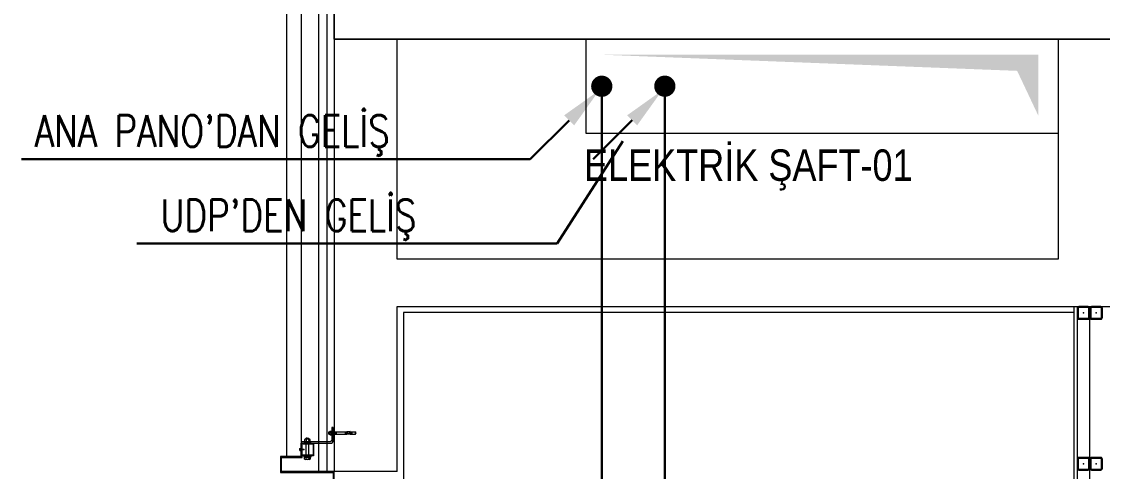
# Model space of a CAD drawing. Extents: x -1417 to 34975, y -245 to 8298.
# Drawn here: x 30679.1 to 31022.3, y 3405 to 3548.1 of the extents above; entities that cross this region are included whole.
import ezdxf

# ---------------------------------------------------------------- set-up
doc = ezdxf.new("R2010")
doc.units = 0
doc.layers.get('0').update_dxf_attribs({"color": 9, "lineweight": 9})
for name, color, linetype, lineweight in [('00', 9, 'Continuous', 9), ('01', 9, 'Continuous', 9), ('06D', 9, 'Continuous', 9), ('09D', 9, 'Continuous', 9), ('10', 9, 'Continuous', 9), ('10A', 9, 'Continuous', 9), ('11', 9, 'Continuous', 9), ('14', 9, 'Continuous', 9), ('21', 9, 'Continuous', 9), ('33', 9, 'BATTING', 9), ('E-AŞAĞIDAN GELEN HAT', 7, 'Continuous', 30), ('E-KABLO', 7, 'Continuous', 30), ('E-YAZI', 7, 'Continuous', 30)]:
    doc.layers.add(name, color=color, linetype=linetype, lineweight=lineweight)
doc.styles.add('E-YAZI', font='txttw.shx')
doc.styles.add('MuuM_TEXT-STANDART', font='ARIALN.TTF')
doc.linetypes.add('BATTING', pattern='A,0.0001,-0.1,[134,ltypeshp.shx,S=0.1,R=0,X=-0.1,Y=0],-0.2,[134,ltypeshp.shx,S=0.1,R=180,X=0.1,Y=0],-0.1', length=0.4001)

# ---------------------------------------------------------------- blocks, each defined once
blk = doc.blocks.new('Prf-40x40')
for points in [[(1.5, -2), (-1.5, -2, -0.414214), (-2, -1.5), (-2, 1.5, -0.414214), (-1.5, 2), (1.5, 2, -0.414214), (2, 1.5), (2, -1.5, -0.414214)], [(1.5, -1.7), (-1.5, -1.7, -0.414214), (-1.7, -1.5), (-1.7, 1.5, -0.414214), (-1.5, 1.7), (1.5, 1.7, -0.414214), (1.7, 1.5), (1.7, -1.5, -0.414214)]]:
    blk.add_lwpolyline(points, format="xyb", close=True)
blk.add_point((0, 0))
blk = doc.blocks.new('cxvxv')
for p, q in [((-21988.4, 8560.98, 0), (-21988.4, 8560.32, 0)), ((-21986.86, 8561.07, 0), (-21988.18, 8561.07, 0)), ((-21988.02, 8561.25, 0), (-21987.03, 8561.3, 0)), ((-21988.02, 8561.25, 0), (-21988, 8561.26, 0)), ((-21988, 8561.23, 0), (-21988.02, 8561.25, 0)), ((-21988.02, 8561.13, 0), (-21987.03, 8561.19, 0)), ((-21988.02, 8561.13, 0), (-21988, 8561.14, 0)), ((-21988, 8561.11, 0), (-21988.02, 8561.13, 0)), ((-21988, 8561.3, 0), (-21987.94, 8561.35, 0)), ((-21988, 8561.26, 0), (-21988, 8561.3, 0)), ((-21988, 8561.14, 0), (-21988, 8561.23, 0)), ((-21988, 8561.07, 0), (-21988, 8561.11, 0)), ((-21987.96, 8560.98, 0), (-21987.96, 8560.32, 0)), ((-21987.54, 8561.35, 0), (-21987.94, 8561.35, 0)), ((-21987.7, 8561.05, 0), (-21987.7, 8561.08, 0)), ((-21987.7, 8561.07, 0), (-21987.7, 8561.07, 0)), ((-21987.54, 8561.35, 0), (-21987.1, 8561.35, 0)), ((-21987.03, 8561.3, 0), (-21987.1, 8561.35, 0)), ((-21987.08, 8560.64, 0), (-21987.08, 8560.98, 0)), ((-21987.05, 8561.32, 0), (-21987.03, 8561.3, 0)), ((-21987.03, 8561.3, 0), (-21987.05, 8561.28, 0)), ((-21987.03, 8561.3, 0), (-21987.05, 8561.29, 0)), ((-21987.05, 8561.28, 0), (-21987.05, 8561.2, 0)), ((-21987.05, 8561.2, 0), (-21987.03, 8561.19, 0)), ((-21987.03, 8561.19, 0), (-21987.05, 8561.17, 0)), ((-21987.05, 8561.17, 0), (-21987.05, 8561.08, 0)), ((-21987.05, 8561.08, 0), (-21987.03, 8561.07, 0)), ((-21986.64, 8560.32, 0), (-21986.64, 8560.98, 0)), ((-21988.4, 8560.32, 0), (-21986.64, 8560.32, 0)), ((-21988.02, 8560.32, 0), (-21987.02, 8560.32, 0)), ((-21988.02, 8560.28, 0), (-21988.02, 8560.32, 0)), ((-21988.02, 8560.11, 0), (-21988.02, 8555.61, 0)), ((-21987.08, 8560.64, 0), (-21987.08, 8560.32, 0)), ((-21987.06, 8560.32, 0), (-21987.06, 8560.28, 0)), ((-21987.06, 8555.61, 0), (-21987.06, 8560.11, 0)), ((-21987.02, 8560.32, 0), (-21987.02, 8560.28, 0)), ((-21987.02, 8555.61, 0), (-21987.02, 8560.11, 0)), ((-21988.4, 8555.4, 0), (-21986.64, 8555.4, 0)), ((-21988.4, 8554.74, 0), (-21988.4, 8555.4, 0)), ((-21986.86, 8554.65, 0), (-21988.17, 8554.65, 0)), ((-21988.02, 8555.44, 0), (-21988.02, 8555.4, 0)), ((-21988.02, 8555.4, 0), (-21987.02, 8555.4, 0)), ((-21987.96, 8554.74, 0), (-21987.96, 8555.4, 0)), ((-21987.08, 8555.08, 0), (-21987.08, 8555.4, 0)), ((-21987.08, 8555.08, 0), (-21987.08, 8554.74, 0)), ((-21987.06, 8555.4, 0), (-21987.06, 8555.44, 0)), ((-21987.02, 8555.4, 0), (-21987.02, 8555.44, 0)), ((-21986.64, 8555.4, 0), (-21986.64, 8554.74, 0))]:
    blk.add_line(p, q)
at = {"elevation": 0}
for points in [[(-21986.3, 8560.11), (-21988.7, 8560.11), (-21988.7, 8560.28), (-21986.3, 8560.28)], [(-21986.3, 8555.61), (-21988.7, 8555.61), (-21988.7, 8555.44), (-21986.3, 8555.44)]]:
    blk.add_lwpolyline(points, close=True, dxfattribs=at)
for points in [[(-21987.98, 8560.28), (-21987.98, 8560.32)], [(-21987.98, 8560.11), (-21987.98, 8555.61)], [(-21987.98, 8555.44), (-21987.98, 8555.4)]]:
    blk.add_lwpolyline(points, dxfattribs=at)
for centre, radius, start, end in [((-21988.18, 8560.75, 0), 0.315, 45.8497, 134.1503), ((-21987.52, 8559.95, 0), 1.12, 66.8701, 113.1299), ((-21987.52, 8559.95, 0), 1.12, 66.8701, 113.1299), ((-21986.86, 8560.76, 0), 0.313, 45.449, 134.551), ((-21988.18, 8554.97, 0), 0.315, 225.8497, 314.1503), ((-21987.52, 8555.77, 0), 1.12, 246.8701, 293.1299), ((-21987.52, 8555.77, 0), 1.12, 246.8701, 293.1299), ((-21986.86, 8554.96, 0), 0.313, 225.449, 314.551)]:
    blk.add_arc(centre, radius, start, end)
blk = doc.blocks.new('VIDA')
for p, q in [((-18072, 6523.9), (-18071.9, 6524)), ((-18071.9, 6523.8), (-18072, 6523.9)), ((-18071.9, 6524), (-18070.1, 6524.7)), ((-18069.6, 6522.9), (-18071.9, 6523.8)), ((-18069.7, 6524.9), (-18070.6, 6523.2)), ((-18070.6, 6523.2), (-18070.1, 6524.7)), ((-18070.1, 6524.7), (-18069.9, 6525.1)), ((-18069.9, 6525.1), (-18070.1, 6524.1)), ((-18070.1, 6524.1), (-18070, 6524.3)), ((-18070, 6524.3), (-18069.8, 6525.1)), ((-18069.9, 6525.1), (-18069.8, 6525.1)), ((-18069.8, 6525.1), (-18069.7, 6524.9)), ((-18069.7, 6524.9), (-18069.3, 6525)), ((-18069.6, 6522.8), (-18069.1, 6525)), ((-18069.6, 6522.8), (-18069.6, 6522.9)), ((-18069.4, 6522.4), (-18069.6, 6522.8)), ((-18068.9, 6525.3), (-18069.4, 6522.4)), ((-18069.3, 6522.4), (-18069.4, 6522.4)), ((-18069.3, 6522.4), (-18068.9, 6525.3)), ((-18069.3, 6525), (-18069.1, 6525)), ((-18069.1, 6522.8), (-18069.3, 6522.4)), ((-18069.1, 6525), (-18068.9, 6525.3)), ((-18068.7, 6522.8), (-18069.1, 6522.8)), ((-18068.9, 6525.3), (-18068.9, 6525.3)), ((-18068.9, 6525.3), (-18068.7, 6525)), ((-18068.7, 6522.8), (-18068.2, 6525)), ((-18068.7, 6525), (-18068.2, 6525)), ((-18068.5, 6522.4), (-18068.7, 6522.8)), ((-18068, 6525.3), (-18068.5, 6522.4)), ((-18068.4, 6522.4), (-18068.5, 6522.4)), ((-18068.4, 6522.4), (-18067.9, 6525.3)), ((-18068.2, 6522.8), (-18068.4, 6522.4)), ((-18068.2, 6522.8), (-18068.4, 6522.4)), ((-18068.2, 6525), (-18068, 6525.3)), ((-18067.7, 6525), (-18068.2, 6522.8)), ((-18067.7, 6522.8), (-18068.2, 6522.8)), ((-18067.9, 6525.3), (-18068, 6525.3)), ((-18067.9, 6525.3), (-18067.7, 6525)), ((-18067.7, 6522.8), (-18067.2, 6525)), ((-18067.7, 6525), (-18067.2, 6525)), ((-18067.5, 6522.4), (-18067.7, 6522.8)), ((-18067, 6525.3), (-18067.5, 6522.4)), ((-18067.4, 6522.4), (-18067.5, 6522.4)), ((-18067.4, 6522.4), (-18066.9, 6525.3)), ((-18067.2, 6522.8), (-18067.4, 6522.4)), ((-18067.2, 6522.8), (-18067.4, 6522.4)), ((-18067.2, 6525), (-18067, 6525.3)), ((-18066.7, 6525), (-18067.2, 6522.8)), ((-18066.7, 6522.8), (-18067.2, 6522.8)), ((-18066.9, 6525.3), (-18067, 6525.3)), ((-18066.9, 6525.3), (-18066.7, 6525)), ((-18066.3, 6525), (-18066.7, 6525)), ((-18066.7, 6522.8), (-18066.3, 6525)), ((-18066.5, 6522.4), (-18066.7, 6522.8)), ((-18066.1, 6525.3), (-18066.5, 6522.4)), ((-18066.5, 6522.4), (-18066, 6525.3)), ((-18066.3, 6522.8), (-18066.5, 6522.4)), ((-18066.3, 6522.8), (-18066.5, 6522.4)), ((-18066.5, 6522.4), (-18066.5, 6522.4)), ((-18066.3, 6525), (-18066.1, 6525.3)), ((-18065.8, 6525), (-18066.3, 6522.8)), ((-18066.3, 6522.8), (-18065.8, 6522.8)), ((-18066, 6525.3), (-18066.1, 6525.3)), ((-18066, 6525.3), (-18065.8, 6525)), ((-18065.8, 6522.8), (-18065.3, 6525)), ((-18065.8, 6525), (-18065.3, 6525)), ((-18065.6, 6522.4), (-18065.8, 6522.8)), ((-18065.1, 6525.3), (-18065.6, 6522.4)), ((-18065.5, 6522.4), (-18065.6, 6522.4)), ((-18065.5, 6522.4), (-18065, 6525.3)), ((-18065.3, 6522.8), (-18065.5, 6522.4)), ((-18065.3, 6522.8), (-18065.5, 6522.4)), ((-18065.3, 6525), (-18065.1, 6525.3)), ((-18064.8, 6525), (-18065.3, 6522.8)), ((-18064.8, 6522.8), (-18065.3, 6522.8)), ((-18065.1, 6525.3), (-18065, 6525.3)), ((-18065, 6525.3), (-18064.8, 6525)), ((-18064.8, 6525), (-18064.3, 6525)), ((-18064.8, 6522.8), (-18064.3, 6525)), ((-18064.6, 6522.4), (-18064.8, 6522.8)), ((-18064.1, 6525.3), (-18064.6, 6522.4)), ((-18064.5, 6522.4), (-18064.6, 6522.4)), ((-18064.5, 6522.4), (-18064, 6525.3)), ((-18064.3, 6522.8), (-18064.5, 6522.4)), ((-18064.3, 6522.8), (-18064.5, 6522.4)), ((-18064.3, 6525), (-18064.1, 6525.3)), ((-18063.8, 6525), (-18064.3, 6522.8)), ((-18063.8, 6522.8), (-18064.3, 6522.8)), ((-18064, 6525.3), (-18064.1, 6525.3)), ((-18064, 6525.3), (-18063.8, 6525)), ((-18063.8, 6522.8), (-18062, 6525)), ((-18062, 6525), (-18063.8, 6525)), ((-18063.6, 6522.4), (-18063.8, 6522.8)), ((-18063.6, 6522.4), (-18061.7, 6525.3)), ((-18061.8, 6525.3), (-18063.6, 6522.4)), ((-18062, 6522.8), (-18063.6, 6522.4)), ((-18062, 6522.8), (-18063.6, 6522.4)), ((-18063.6, 6522.4), (-18063.6, 6522.4)), ((-18061.5, 6525), (-18063.4, 6522.8)), ((-18063.4, 6522.8), (-18061.5, 6522.8)), ((-18061.7, 6525.3), (-18063.2, 6525.3)), ((-18062.7, 6522.4), (-18061.5, 6522.8)), ((-18062.6, 6522.4), (-18062.1, 6525.3)), ((-18062.4, 6522.8), (-18062.6, 6522.4)), ((-18062.4, 6522.8), (-18062.6, 6522.4)), ((-18062.6, 6522.4), (-18061.3, 6522.4)), ((-18062.4, 6525), (-18062.2, 6525.3)), ((-18061.5, 6525), (-18062.4, 6525)), ((-18061.5, 6522.8), (-18062.4, 6525)), ((-18061.9, 6525), (-18062.4, 6522.8)), ((-18061.9, 6522.8), (-18062.4, 6522.8)), ((-18062.2, 6525.3), (-18062.1, 6525.3)), ((-18062.2, 6525.3), (-18061.3, 6522.4)), ((-18062.1, 6525.3), (-18061.9, 6525)), ((-18062, 6525), (-18061.8, 6525.3)), ((-18061.9, 6525), (-18061.4, 6525)), ((-18061.9, 6522.8), (-18061.4, 6525)), ((-18061.7, 6522.4), (-18061.9, 6522.8)), ((-18061.2, 6525.3), (-18061.7, 6522.4)), ((-18061.7, 6525.3), (-18061.5, 6525)), ((-18061.6, 6522.4), (-18061.7, 6522.4)), ((-18061.6, 6522.4), (-18061.2, 6525.3)), ((-18061.4, 6522.8), (-18061.6, 6522.4)), ((-18061.4, 6522.8), (-18061.6, 6522.4)), ((-18061.4, 6525), (-18061.2, 6525.3)), ((-18061, 6525), (-18061.4, 6522.8)), ((-18060.9, 6522.8), (-18061.4, 6522.8)), ((-18061.2, 6525.3), (-18061, 6525)), ((-18061.2, 6525.3), (-18061.2, 6525.3)), ((-18061, 6525), (-18060.5, 6525)), ((-18060.9, 6522.8), (-18060.5, 6525)), ((-18060.7, 6522.4), (-18060.9, 6522.8)), ((-18060.7, 6522.4), (-18060.2, 6525.3)), ((-18060.3, 6525.3), (-18060.7, 6522.4)), ((-18060.5, 6522.8), (-18060.7, 6522.4)), ((-18060.5, 6522.8), (-18060.7, 6522.4)), ((-18060.7, 6522.4), (-18060.7, 6522.4)), ((-18060.5, 6525), (-18060.3, 6525.3)), ((-18060, 6525), (-18060.5, 6522.8)), ((-18060.5, 6522.8), (-18060, 6522.8)), ((-18060.3, 6525.3), (-18060.2, 6525.3)), ((-18060.2, 6525.3), (-18060, 6525)), ((-18060, 6525), (-18059.5, 6525)), ((-18060, 6522.8), (-18059.5, 6525)), ((-18059.8, 6522.4), (-18060, 6522.8)), ((-18059.3, 6525.3), (-18059.8, 6522.4)), ((-18059.7, 6522.4), (-18059.8, 6522.4)), ((-18059.7, 6522.4), (-18059.2, 6525.3)), ((-18059.5, 6522.8), (-18059.7, 6522.4)), ((-18059.5, 6522.8), (-18059.7, 6522.4)), ((-18059.5, 6525), (-18059.3, 6525.3)), ((-18059.2, 6524), (-18059.5, 6522.8)), ((-18059.5, 6522.8), (-18059.2, 6522.8)), ((-18059.3, 6525.3), (-18059.2, 6525.3)), ((-18058.1, 6526.6), (-18059.2, 6526.6)), ((-18059.2, 6521.2), (-18059.2, 6526.6)), ((-18058.1, 6521.2), (-18059.2, 6521.2))]:
    blk.add_line(p, q)
for points in [[(-18068.7, 6525), (-18069.1, 6522.8)], [(-18057.2, 6524.3), (-18057.5, 6524), (-18057.5, 6523.8), (-18057.2, 6523.5)]]:
    blk.add_lwpolyline(points)
for centre, start, end in [((-18062.4, 6523.6), 7.5095, 35.2427), ((-18062.4, 6524.2), 324.7573, 352.4905)]:
    blk.add_arc(centre, 5.21, start, end)
blk = doc.blocks.new('çelik dübel')
at = {"ltscale": 7}
for p, q in [((-87.2, -2), (-85, 2)), ((-85, -6), (-85, 2)), ((-68, 2), (-85, 2)), ((-75, -6), (-75, 2)), ((-70, -6), (-70, 2)), ((-68, 3), (-58, 2)), ((-68, -7), (-68, 3)), ((-58, -6), (-58, 2)), ((-8.5, 2), (-58, 2)), ((-53, 1.5), (-58, 1.5)), ((-53, -6), (-53, 2)), ((-25, -6), (-25, 2)), ((-25, -6), (-23.9, 2)), ((-23, -6), (-21.9, 2)), ((-21, -6), (-19.9, 2)), ((-19, -6), (-17.9, 2)), ((-17, -6), (-15.9, 2)), ((-85, -6), (-87.2, -2)), ((-68, -6), (-85, -6)), ((-68, -7), (-58, -6)), ((-53, -5.5), (-58, -5.5)), ((-8.5, -6), (-58, -6))]:
    blk.add_line(p, q, dxfattribs=at)
for p, q in [((-15, -6), (-13.9, 2)), ((-13, -6), (-11.9, 2)), ((-11, -6), (-10, 1.1)), ((-10, -9), (-10, 5)), ((-9, 5), (-10, 5)), ((-10, 3), (-10, 5)), ((-9, -9), (-9, 5)), ((-8.5, 2), (-8.5, 3)), ((-8.5, -4), (-8.5, 0)), ((-5, 4), (-7.5, 4)), ((-5, 1), (-7.5, 1)), ((-4, 2), (-4, 3)), ((-1, 2), (-4, 2)), ((-4, -4), (-4, 0)), ((-3, -6), (-1.9, 2)), ((-1, -6), (0, 1.1)), ((0, -5), (0, 1)), ((-10, -7), (-10, -9.1)), ((-9, -9), (-10, -9)), ((-8.5, -6), (-8.5, -7)), ((-5, -5), (-7.5, -5)), ((-5, -8), (-7.5, -8)), ((-4, -6), (-4, -7)), ((-1, -6), (-4, -6))]:
    blk.add_line(p, q)
for points in [[(-68, 0.6), (-67.4, 0.4), (-67, 0.1), (-66.6, -0.3), (-66.2, -0.8), (-65.9, -1.3), (-65.7, -1.9), (-65.4, -2.3), (-65.2, -2.8), (-65, -3.1), (-64.8, -3.3), (-64.6, -3.5), (-64.4, -3.6), (-64.2, -3.5), (-63.9, -3.5), (-63.7, -3.3), (-63.5, -3.1), (-63.2, -2.9), (-62.9, -2.6), (-62.7, -2.3), (-62.4, -2), (-62.1, -1.7), (-61.9, -1.4), (-61.6, -1.1), (-61.4, -0.9), (-61.2, -0.7), (-61, -0.6), (-60.8, -0.5), (-60.6, -0.5), (-60.4, -0.5), (-60.3, -0.7), (-60.1, -0.9), (-59.9, -1.1), (-59.8, -1.5), (-59.6, -1.9), (-59.4, -2.3), (-59.2, -2.7), (-58.9, -3), (-58.7, -3.3), (-58.4, -3.5), (-58, -3.5)], [(-68, -0.5), (-68, -0.5), (-67.9, -0.5), (-67.9, -0.5), (-67.8, -0.5), (-67.8, -0.6), (-67.7, -0.6), (-67.7, -0.6), (-67.6, -0.7), (-67.6, -0.7), (-67.6, -0.8), (-67.5, -0.8), (-67.5, -0.8), (-67.5, -0.9), (-67.4, -0.9), (-67.4, -0.9), (-67.3, -1), (-67.3, -1), (-67.3, -1.1), (-67.2, -1.1), (-67.2, -1.2), (-67.2, -1.2), (-67.1, -1.3), (-67.1, -1.3), (-67.1, -1.4), (-67, -1.4), (-67, -1.5), (-67, -1.5), (-66.9, -1.6), (-66.9, -1.6), (-66.9, -1.7), (-66.9, -1.7), (-66.8, -1.8), (-66.8, -1.9), (-66.8, -1.9), (-66.7, -2), (-66.7, -2), (-66.7, -2.1), (-66.6, -2.2), (-66.6, -2.2), (-66.6, -2.3), (-66.6, -2.3), (-66.5, -2.4), (-66.5, -2.5), (-66.5, -2.5), (-66.4, -2.6), (-66.4, -2.7), (-66.4, -2.7), (-66.3, -2.8), (-66.3, -2.8), (-66.3, -2.9), (-66.3, -3), (-66.2, -3), (-66.2, -3.1), (-66.2, -3.1), (-66.1, -3.2), (-66.1, -3.2), (-66.1, -3.3), (-66, -3.4), (-66, -3.4), (-66, -3.5), (-65.9, -3.5), (-65.9, -3.6), (-65.9, -3.6), (-65.8, -3.7), (-65.8, -3.7), (-65.7, -3.8), (-65.7, -3.8), (-65.7, -3.9), (-65.6, -3.9), (-65.6, -4), (-65.5, -4), (-65.5, -4.1), (-65.4, -4.1), (-65.4, -4.1), (-65.3, -4.2), (-65.3, -4.2), (-65.2, -4.3), (-65.2, -4.3), (-65.1, -4.3), (-65, -4.4), (-65, -4.4), (-64.9, -4.4), (-64.9, -4.4), (-64.8, -4.5), (-64.7, -4.5), (-64.7, -4.5), (-64.6, -4.5), (-64.5, -4.5), (-64.5, -4.5), (-64.4, -4.5), (-64.3, -4.5), (-64.3, -4.5), (-64.2, -4.5), (-64.1, -4.5), (-64.1, -4.5), (-64, -4.5), (-64, -4.5), (-63.9, -4.5), (-63.8, -4.5), (-63.8, -4.5), (-63.7, -4.4), (-63.7, -4.4), (-63.6, -4.4), (-63.6, -4.4), (-63.5, -4.4), (-63.4, -4.3), (-63.4, -4.3), (-63.3, -4.3), (-63.3, -4.3), (-63.3, -4.2), (-63.2, -4.2), (-63.2, -4.2), (-63.1, -4.1), (-63.1, -4.1), (-63, -4.1), (-63, -4), (-62.9, -4), (-62.9, -4), (-62.9, -3.9), (-62.8, -3.9), (-62.8, -3.9), (-62.7, -3.8), (-62.7, -3.8), (-62.7, -3.8), (-62.6, -3.7), (-62.6, -3.7), (-62.5, -3.6), (-62.5, -3.6), (-62.5, -3.6), (-62.4, -3.5), (-62.4, -3.5), (-62.4, -3.5), (-62.3, -3.4), (-62.3, -3.4), (-62.2, -3.3), (-62.2, -3.3), (-62.2, -3.3), (-62.1, -3.2), (-62.1, -3.2), (-62.1, -3.1), (-62, -3.1), (-62, -3.1), (-62, -3), (-61.9, -3), (-61.9, -2.9), (-61.9, -2.9), (-61.8, -2.9), (-61.8, -2.8), (-61.7, -2.8), (-61.7, -2.7), (-61.7, -2.7), (-61.6, -2.6), (-61.6, -2.6), (-61.6, -2.6), (-61.5, -2.5), (-61.5, -2.5), (-61.5, -2.5), (-61.4, -2.4), (-61.4, -2.4), (-61.4, -2.3), (-61.3, -2.3), (-61.3, -2.3), (-61.3, -2.2), (-61.3, -2.2), (-61.2, -2.2), (-61.2, -2.1), (-61.2, -2.1), (-61.1, -2), (-61.1, -2), (-61.1, -2), (-61, -1.9), (-61, -1.9), (-61, -1.9), (-61, -1.9), (-60.9, -1.8), (-60.9, -1.8), (-60.9, -1.8), (-60.9, -1.8), (-60.9, -1.8), (-60.9, -1.7), (-60.8, -1.7), (-60.8, -1.7), (-60.8, -1.7), (-60.8, -1.7), (-60.8, -1.7), (-60.8, -1.8), (-60.7, -1.8), (-60.7, -1.8), (-60.7, -1.8), (-60.7, -1.9), (-60.7, -1.9), (-60.7, -1.9), (-60.6, -2), (-60.6, -2), (-60.6, -2.1), (-60.6, -2.1), (-60.6, -2.1), (-60.5, -2.2), (-60.5, -2.2), (-60.5, -2.3), (-60.5, -2.3), (-60.4, -2.4), (-60.4, -2.5), (-60.4, -2.5), (-60.4, -2.6), (-60.3, -2.6), (-60.3, -2.7), (-60.3, -2.7), (-60.3, -2.8), (-60.2, -2.8), (-60.2, -2.9), (-60.2, -3), (-60.1, -3), (-60.1, -3.1), (-60.1, -3.1), (-60, -3.2), (-60, -3.2), (-59.9, -3.3), (-59.9, -3.4), (-59.9, -3.4), (-59.8, -3.5), (-59.8, -3.5), (-59.7, -3.6), (-59.7, -3.6), (-59.6, -3.7), (-59.6, -3.8), (-59.5, -3.8), (-59.5, -3.9), (-59.4, -3.9), (-59.3, -4), (-59.3, -4), (-59.2, -4.1), (-59.1, -4.2), (-59, -4.2), (-58.9, -4.3), (-58.8, -4.3), (-58.6, -4.4), (-58.4, -4.4), (-58.2, -4.5), (-58, -4.5)]]:
    blk.add_lwpolyline(points)
for centre, start, end in [((-7.5, 3), 90, 180), ((-7.5, 2), 180, 270), ((-7.5, 0), 90, 180), ((-5, 3), 0, 90), ((-5, 2), 270, 0), ((-5, 0), 0, 90), ((-1, 1), 0, 90), ((-7.5, -4), 180, 270), ((-7.5, -6), 90, 180), ((-7.5, -7), 180, 270), ((-5, -4), 270, 0), ((-5, -6), 0, 90), ((-5, -7), 270, 0), ((-1, -5), 270, 0)]:
    blk.add_arc(centre, 1, start, end)
blk = doc.blocks.new('kjdol')
at = {"ltscale": 10, "elevation": -278.89}
blk.add_lwpolyline([(77394.12, 60089.89), (77403.28, 60089.89, 0.460237), (77404.18, 60090.79), (77404.18, 60094.89), (77403.78, 60094.89), (77403.78, 60091.29, -0.414214), (77402.78, 60090.29), (77394.12, 60090.29)], format="xyb", close=True, dxfattribs=at)
at = {"elevation": -249.79}
for points in [[(77397.97, 60089.9), (77397.97, 60085.9), (77393.97, 60085.9), (77393.97, 60089.9)], [(77397.77, 60089.7), (77397.77, 60086.1), (77394.17, 60086.1), (77394.17, 60089.7)]]:
    blk.add_lwpolyline(points, close=True, dxfattribs=at)
blk.add_blockref('cxvxv', (99383.5, 51530.11, -249.79))
at = {"extrusion": (0, 0, -1), "xscale": 0.1000000000058208, "yscale": 0.1000000000058208, "zscale": -0.0999999999999091}
blk.add_blockref('çelik dübel', (-77402.74, 60093.36, 459.25), dxfattribs=at)
at = {"xscale": 0.1000000000058208, "yscale": 0.1000000000058208, "zscale": 0.1000000000058208, "rotation": 180}
blk.add_blockref('VIDA', (75587.75, 60740.29, -249.79), dxfattribs=at)
blk = doc.blocks.new('100_AŞAĞIDAN GELEN HAT')
at = {"layer": 'E-AŞAĞIDAN GELEN HAT', "color": 3, "linetype": 'Continuous'}
blk.add_line((-2.074, -2.17), (-4.546, -4.641), dxfattribs=at)
at = {"layer": 'E-AŞAĞIDAN GELEN HAT', "color": 4, "linetype": 'Continuous', "const_width": 0.675}
blk.add_lwpolyline([(-0.338, 0, 1), (0.338, 0, 1)], format="xyb", close=True, dxfattribs=at)
at = {"layer": 'E-AŞAĞIDAN GELEN HAT', "color": 3, "linetype": 'Continuous'}
blk.add_solid([(-2.392, -1.852), (-1.755, -2.489), (-0.164, -0.262)], dxfattribs=at)

msp = doc.modelspace()

# ---------------------------------------------------------------- linework, layer by layer
at = {"layer": '00'}
for points in [[(30798.33, 3405), (30798.33, 3457.5), (31428.33, 3457.5), (31428.33, 3657.5), (31458.33, 3657.5), (31458.33, 3672.5), (31428.33, 3672.5), (31428.33, 3737.5), (31413.33, 3737.5), (31413.33, 3557.5), (31378.33, 3557.5), (31378.33, 3542.5), (31413.33, 3542.5)], [(31413.33, 3542.5), (31413.33, 3472.5), (31028.33, 3472.5), (31028.33, 3542.5), (31008.33, 3542.5), (31008.33, 3472.5), (30798.33, 3472.5), (30798.33, 3542.5), (30778.33, 3542.5), (30778.33, 3405)], [(30798.33, 3405), (30778.33, 3405)]]:
    msp.add_lwpolyline(points, dxfattribs=at)
at = {"layer": '01'}
for points in [[(30778.33, 3542.5), (30778.33, 3892.5), (31378.33, 3892.5), (31378.33, 3852.5), (30828.33, 3852.5), (30828.33, 3582.5), (31378.33, 3582.5), (31378.33, 3542.5)], [(31378.33, 3892.5), (30778.33, 3892.5), (30778.33, 3542.5), (31378.33, 3542.5), (31378.33, 3582.5), (30828.33, 3582.5), (30828.33, 3852.5), (31378.33, 3852.5)]]:
    msp.add_lwpolyline(points, close=True, dxfattribs=at)
at = {"layer": '06D'}
for points in [[(32463.33, 3800.65), (32463.33, 3897.5), (30773.33, 3897.5), (30773.33, 3405)], [(30858.33, 3542.5), (31008.33, 3542.5), (31008.33, 3512.5), (30858.33, 3512.5), (30858.33, 3542.5)], [(31013.33, 3455.5), (31013.33, 3455.5), (31013.33, 3455.5), (31013.33, 3455.5), (31013.33, 3455.5), (30800.33, 3455.5), (30800.33, 3455.5), (30800.33, 3455.5)]]:
    msp.add_lwpolyline(points, dxfattribs=at)
at = {"layer": '09D'}
msp.add_solid([(31001.97, 3518.16), (31001.97, 3537.5), (30995.26, 3532.4), (30864.12, 3537.5)], dxfattribs=at)
at = {"layer": '10A'}
for points in [[(30763.33, 3409.7), (30763.33, 3898.25), (30767.83, 3898.25), (30767.82, 3409.7)], [(30768.13, 3413.4), (30767.83, 3413.4), (30767.83, 3409.7), (30761.33, 3409.7), (30761.33, 3404.7), (30778.03, 3404.7), (30778.03, 3402.16), (30778.33, 3402.15), (30778.33, 3405), (30761.63, 3405), (30761.63, 3409.4), (30768.13, 3409.4), (30768.13, 3413.4)]]:
    msp.add_lwpolyline(points, dxfattribs=at)
at = {"layer": '11'}
msp.add_lwpolyline([(31014.33, 3227.5), (31013.33, 3227.5), (31013.33, 3457.5), (31014.33, 3457.5)], close=True, dxfattribs=at)
at = {"layer": '14'}
msp.add_lwpolyline([(30800.33, 3455.5), (30800.33, 3455.5), (30800.33, 3194.5), (30860.33, 3194.5), (30860.33, 3129.51), (30860.33, 3129.51)], dxfattribs=at)
at = {"layer": '33', "ltscale": 0.2}
msp.add_lwpolyline([(32460.83, 3800.7), (32460.83, 3895), (30775.99, 3895), (30776.02, 3405)], dxfattribs=at)
at = {"layer": '33', "ltscale": 0.3}
msp.add_lwpolyline([(31018.33, 3227.5), (31018.33, 3457.46)], dxfattribs=at)
at = {"layer": 'E-KABLO', "color": 6, "ltscale": 40}
msp.add_line((30863.33, 3527.5), (30863.33, 3235.62), dxfattribs=at)
at = {"layer": 'E-KABLO', "color": 4, "ltscale": 40}
msp.add_line((30883.33, 3527.5), (30883.33, 3269.43), dxfattribs=at)
at = {"layer": 'E-KABLO', "ltscale": 40}
for p, q in [((30870, 3510), (30849.17, 3477.5)), ((30679.07, 3504.27), (30840.6, 3504.29)), ((30715.67, 3477.5), (30849.17, 3477.5))]:
    msp.add_line(p, q, dxfattribs=at)

# ---------------------------------------------------------------- block references
at = {"layer": '10', "xscale": -1, "rotation": 270}
for p in [(31016.33, 3455.43), (31020.33, 3455.43), (31016.33, 3407.43), (31020.33, 3407.43)]:
    msp.add_blockref('Prf-40x40', p, dxfattribs=at)
at = {"layer": '10'}
msp.add_blockref('kjdol', (-46626.15, -56675.93, 278.89), dxfattribs=at)
at = {"layer": 'E-AŞAĞIDAN GELEN HAT', "xscale": 5, "yscale": 5, "zscale": 5}
for p in [(30863.33, 3527.5), (30883.35, 3527.52)]:
    msp.add_blockref('100_AŞAĞIDAN GELEN HAT', p, dxfattribs=at)

# ---------------------------------------------------------------- texts
at = {"layer": '21', "style": 'MuuM_TEXT-STANDART'}
msp.add_text('ELEKTRİK ŞAFT-01', height=10, dxfattribs=at).set_placement((30857.67, 3497.41))
at = {"layer": 'E-YAZI', "color": 3, "style": 'E-YAZI', "width": 0.8}
for s, p in [("ANA PANO'DAN GELİŞ", (30683.21, 3508.27)), ("UDP'DEN GELİŞ", (30723.23, 3481.46))]:
    msp.add_text(s, height=10, dxfattribs=at).set_placement(p)

doc.saveas('drawing.dxf')
